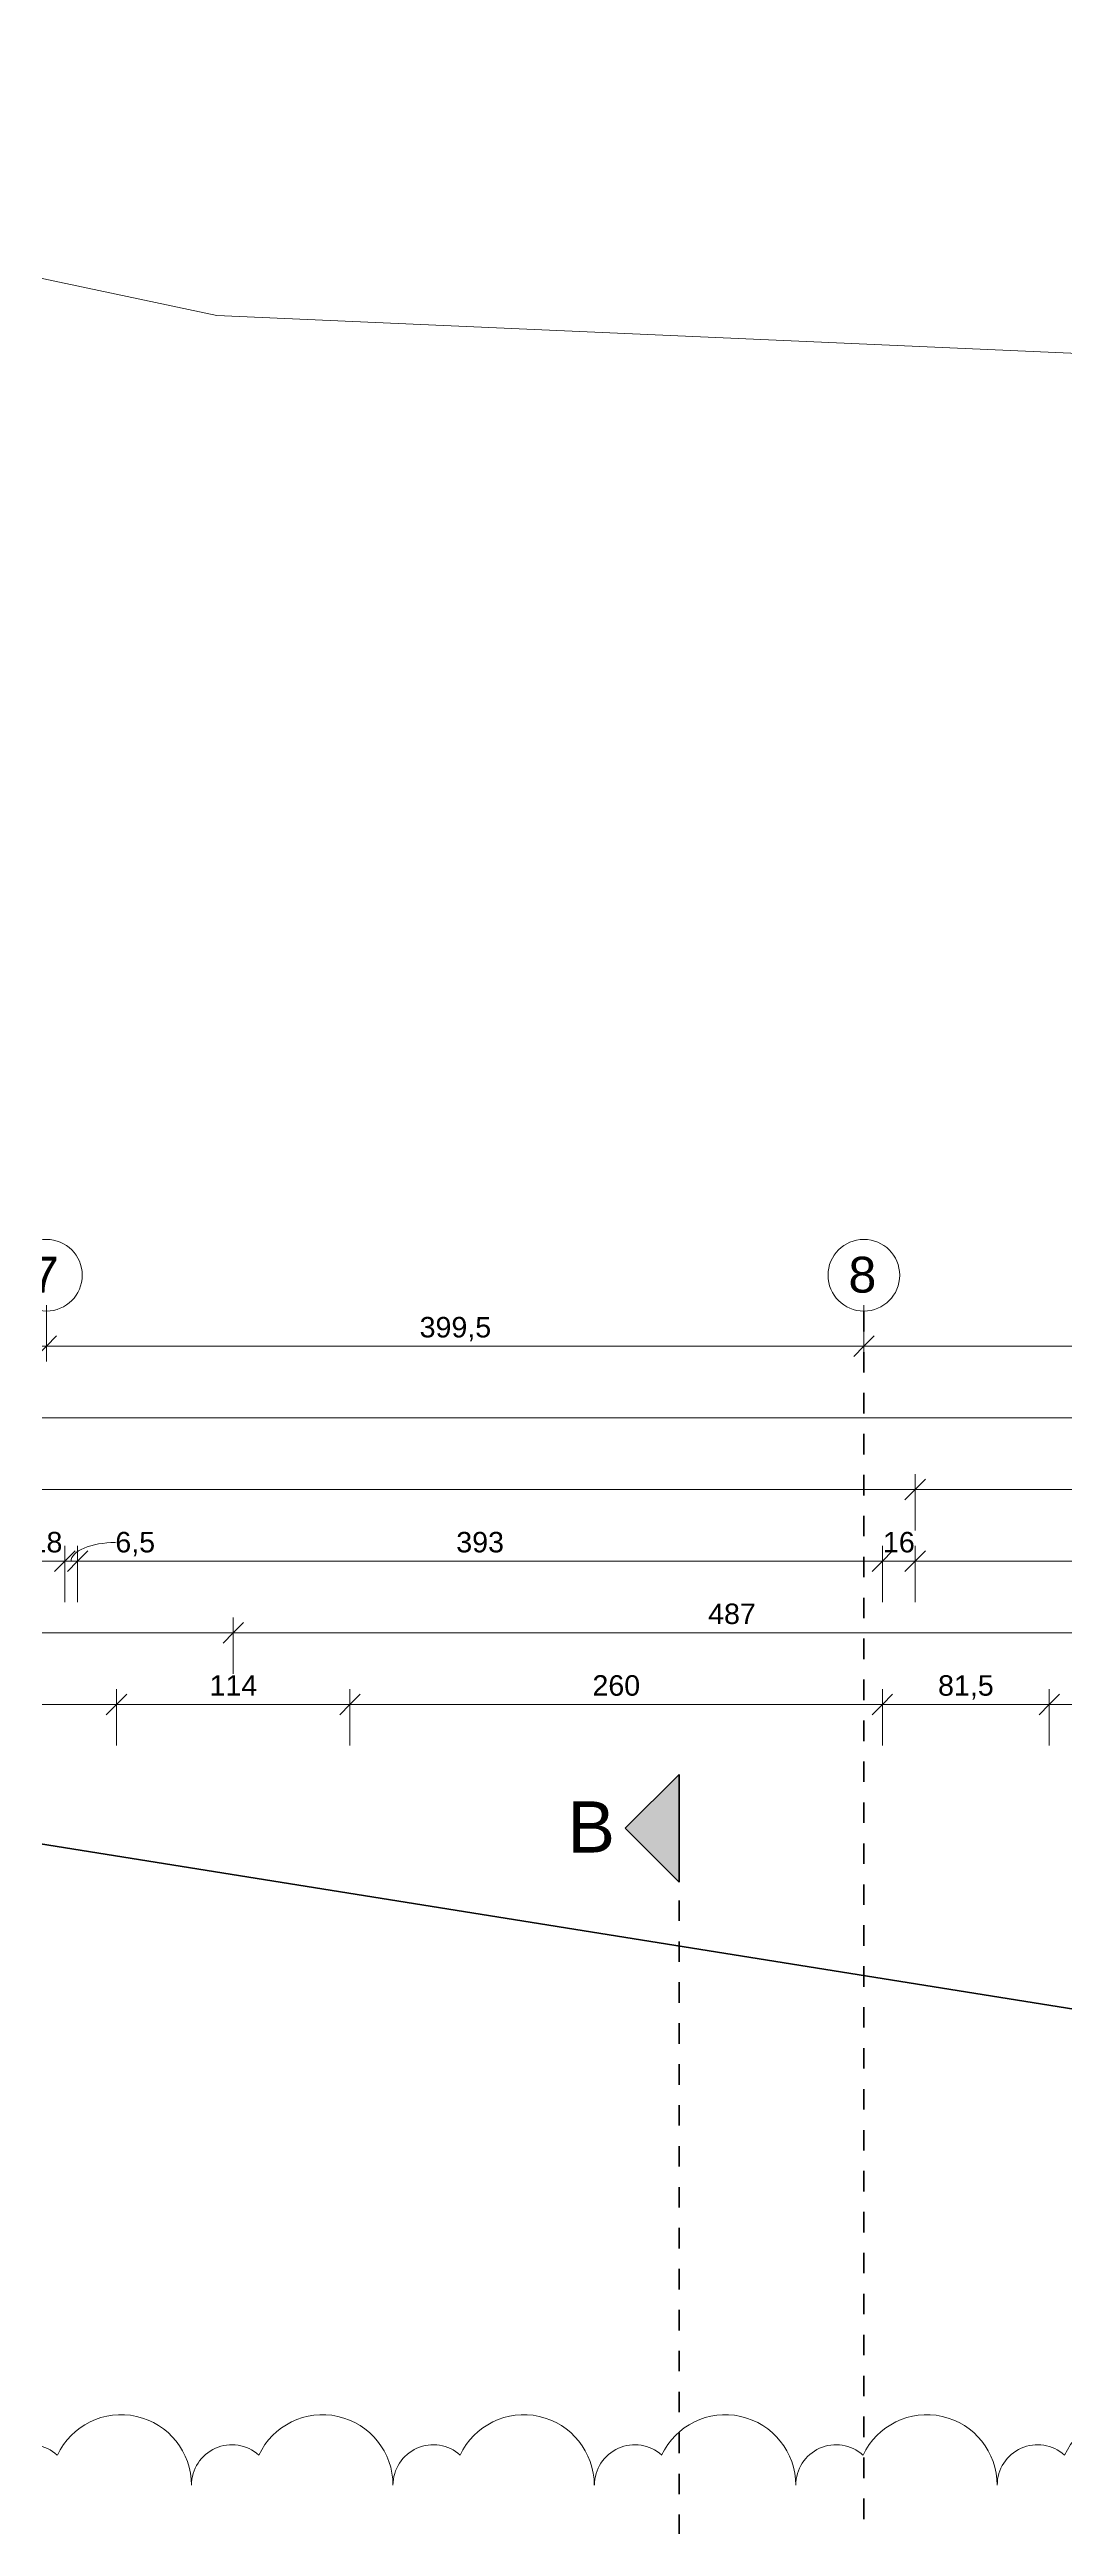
# Model space of a CAD drawing. Header units: metres. Extents: x 3.3 to 48.5, y 58.8 to 100.4.
# Drawn here: x 18.19 to 23.15, y 88.29 to 100.39 of the extents above; entities that cross this region are included whole.
import ezdxf

# ---------------------------------------------------------------- set-up
doc = ezdxf.new("R2010")
doc.units = ezdxf.units.M
doc.linetypes.add('Achse', pattern=[0.009, 0.005, -0.002, 0, -0.002])
doc.linetypes.add('Strich Punkt Mittel', pattern=[0.015875, 0.00635, -0.004763, 0, -0.004763])
for name, color, linetype, lineweight in [('A_2D', 7, 'Continuous', 13), ('A_Bemassung-50_', 4, 'Continuous', 9), ('A_Bemassung_', 4, 'Continuous', 9), ('A_Beschriftung_', 7, 'Continuous', 9), ('A_Grundstuecksgrenze', 5, 'Continuous', 70), ('A_Raster_', 1, 'Continuous', 9), ('G-ANNO-REVC_', 71, 'Continuous', 9), ('G-ANNO-SYMB_', 111, 'Continuous', 9)]:
    doc.layers.add(name, color=color, linetype=linetype, lineweight=lineweight)
doc.styles.add('Arial_1', font='arial.ttf', dxfattribs={"height": 0.175})
doc.styles.add('Arial_5', font='arial.ttf', dxfattribs={"height": 0.1})
doc.styles.add('Arial_8', font='arial.ttf', dxfattribs={"height": 0.25})
doc.dimstyles.new('WGA-Bemaßung', dxfattribs={"dimscale": 0.3048, "dimtxt": 0.102026, "dimasz": 0.328084, "dimexe": 0.246063, "dimexo": 0.0625, "dimgap": 0.04101, "dimtad": 1, "dimdec": 1, "dimlfac": 100, "dimrnd": 0.5, "dimdsep": 46, "dimtxsty": 'Arial_5', "dimblk1": 'OBLIQUE', "dimblk2": 'OBLIQUE', "dimsah": 1, "dimcen": 0.09, "dimdle": 0.246063, "dimazin": 2, "dimtfac": 1, "dimtdec": 4, "dimtix": 1, "dimtmove": 0, "dimatfit": 3, "dimfxl": 0.656168, "dimfxlon": 1, "dimtvp": 1, "dimtolj": 1, "dimtzin": 0, "dimarcsym": 2})
doc.dimstyles.new('WGA-Bemaßung_1', dxfattribs={"dimscale": 0.3048, "dimtxt": 0.102026, "dimasz": 0.328084, "dimexe": 0.246063, "dimexo": 0.0625, "dimgap": 0.04101, "dimtad": 1, "dimdec": 1, "dimlfac": 100, "dimrnd": 0.5, "dimdsep": 46, "dimtxsty": 'Arial_5', "dimblk1": 'OBLIQUE', "dimblk2": 'OBLIQUE', "dimsah": 1, "dimcen": 0.09, "dimdle": 0.246063, "dimazin": 2, "dimtfac": 1, "dimtdec": 4, "dimtix": 1, "dimtmove": 1, "dimatfit": 3, "dimfxl": 0.656168, "dimfxlon": 1, "dimtvp": 1, "dimtolj": 1, "dimtzin": 0, "dimarcsym": 2})

# ---------------------------------------------------------------- blocks, each defined once
blk = doc.blocks.new('Family - ___-3180367-263_PP_03DG_BT1')
at = {"layer": 'A_Grundstuecksgrenze'}
blk.add_line((3.266, 94.009), (26.926, 90.223), dxfattribs=at)
blk = doc.blocks.new('Raster - BS_Achse-112124-263_PP_03DG_BT1')
at = {"layer": 'A_Beschriftung_'}
blk.add_circle((0, 0), 0.0035, dxfattribs=at)
blk = doc.blocks.new('DIMBLOCK21-263_PP_03DG_BT1')
at = {"layer": 'A_Bemassung-50_', "transparency": 16777216}
for p, q in [((15.423, 94.058), (15.423, 94.258)), ((18.175, 94.058), (18.175, 94.258)), ((15.423, 94.058), (18.175, 94.058)), ((15.423, 94.058), (15.423, 93.983)), ((18.175, 94.058), (18.175, 93.983))]:
    blk.add_line(p, q, dxfattribs=at)
at = {"layer": 'A_Bemassung-50_', "lineweight": 35, "transparency": 16777216}
for p, q in [((15.423, 94.058), (15.373, 94.008)), ((15.423, 94.058), (15.473, 94.108)), ((18.175, 94.058), (18.125, 94.008)), ((18.175, 94.058), (18.225, 94.108))]:
    blk.add_line(p, q, dxfattribs=at)
at = {"layer": 'A_Bemassung-50_', "color": 0, "transparency": 16777216, "insert": (16.625, 94.201), "char_height": 0.1, "width": 0.41627, "attachment_point": 1, "line_spacing_factor": 0.941778, "style": 'Arial_5'}
blk.add_mtext('275,5', dxfattribs=at)
blk = doc.blocks.new('_Oblique')
at = {"color": 0, "linetype": 'ByBlock', "lineweight": -2}
blk.add_line((-0.5, -0.5), (0.5, 0.5), dxfattribs=at)
blk = doc.blocks.new('DIMBLOCK22-263_PP_03DG_BT1')
at = {"layer": 'A_Bemassung-50_', "transparency": 16777216}
for p, q in [((18.175, 94.058), (18.175, 94.258)), ((22.168, 94.058), (22.168, 94.258)), ((18.175, 94.058), (22.168, 94.058)), ((18.175, 94.058), (18.175, 93.983)), ((22.168, 94.058), (22.168, 93.983))]:
    blk.add_line(p, q, dxfattribs=at)
at = {"layer": 'A_Bemassung-50_', "lineweight": 35, "transparency": 16777216}
for p, q in [((18.175, 94.058), (18.125, 94.008)), ((18.175, 94.058), (18.225, 94.108)), ((22.168, 94.058), (22.118, 94.008)), ((22.168, 94.058), (22.218, 94.108))]:
    blk.add_line(p, q, dxfattribs=at)
at = {"layer": 'A_Bemassung-50_', "color": 0, "transparency": 16777216, "insert": (19.998, 94.201), "char_height": 0.1, "width": 0.41627, "attachment_point": 1, "line_spacing_factor": 0.941778, "style": 'Arial_5'}
blk.add_mtext('399,5', dxfattribs=at)
blk = doc.blocks.new('DIMBLOCK23-263_PP_03DG_BT1')
at = {"layer": 'A_Bemassung-50_', "transparency": 16777216}
for p, q in [((22.168, 94.058), (22.168, 94.258)), ((28.913, 94.058), (28.913, 94.258)), ((22.168, 94.058), (28.913, 94.058)), ((22.168, 94.058), (22.168, 93.983)), ((28.913, 94.058), (28.913, 93.983))]:
    blk.add_line(p, q, dxfattribs=at)
at = {"layer": 'A_Bemassung-50_', "lineweight": 35, "transparency": 16777216}
for p, q in [((22.168, 94.058), (22.118, 94.008)), ((22.168, 94.058), (22.218, 94.108)), ((28.913, 94.058), (28.863, 94.008)), ((28.913, 94.058), (28.963, 94.108))]:
    blk.add_line(p, q, dxfattribs=at)
at = {"layer": 'A_Bemassung-50_', "color": 0, "transparency": 16777216, "insert": (25.367, 94.201), "char_height": 0.1, "width": 0.41627, "attachment_point": 1, "line_spacing_factor": 0.941778, "style": 'Arial_5'}
blk.add_mtext('674,5', dxfattribs=at)
blk = doc.blocks.new('DIMBLOCK27-263_PP_03DG_BT1')
at = {"layer": 'A_Bemassung-50_', "transparency": 16777216}
for p, q in [((7.643, 93.708), (7.643, 93.783)), ((42.683, 93.708), (42.683, 93.783)), ((7.568, 93.708), (42.758, 93.708)), ((7.643, 93.708), (7.643, 93.508)), ((42.683, 93.708), (42.683, 93.508))]:
    blk.add_line(p, q, dxfattribs=at)
at = {"layer": 'A_Bemassung-50_', "lineweight": 35, "transparency": 16777216}
for p, q in [((7.643, 93.708), (7.593, 93.658)), ((7.643, 93.708), (7.693, 93.758)), ((42.683, 93.708), (42.633, 93.658)), ((42.683, 93.708), (42.733, 93.758))]:
    blk.add_line(p, q, dxfattribs=at)
at = {"layer": 'A_Bemassung-50_', "color": 0, "transparency": 16777216, "insert": (25.009, 93.851), "char_height": 0.1, "width": 0.36918, "attachment_point": 1, "line_spacing_factor": 0.941778, "style": 'Arial_5'}
blk.add_mtext('3504', dxfattribs=at)
blk = doc.blocks.new('DIMBLOCK29-263_PP_03DG_BT1')
at = {"layer": 'A_Bemassung-50_', "transparency": 16777216}
for p, q in [((10.883, 93.358), (10.883, 93.433)), ((22.418, 93.358), (22.418, 93.433)), ((10.883, 93.358), (22.418, 93.358)), ((10.883, 93.358), (10.883, 93.158)), ((22.418, 93.358), (22.418, 93.158))]:
    blk.add_line(p, q, dxfattribs=at)
at = {"layer": 'A_Bemassung-50_', "lineweight": 35, "transparency": 16777216}
for p, q in [((10.883, 93.358), (10.933, 93.408)), ((22.418, 93.358), (22.468, 93.408)), ((10.883, 93.358), (10.833, 93.308)), ((22.418, 93.358), (22.368, 93.308))]:
    blk.add_line(p, q, dxfattribs=at)
at = {"layer": 'A_Bemassung-50_', "color": 0, "transparency": 16777216, "insert": (16.438, 93.501), "char_height": 0.1, "width": 0.50856, "attachment_point": 1, "line_spacing_factor": 0.941778, "style": 'Arial_5'}
blk.add_mtext('1153,5', dxfattribs=at)
blk = doc.blocks.new('DIMBLOCK30-263_PP_03DG_BT1')
at = {"layer": 'A_Bemassung-50_', "transparency": 16777216}
for p, q in [((22.418, 93.358), (22.418, 93.433)), ((27.908, 93.358), (27.908, 93.433)), ((22.418, 93.358), (27.908, 93.358)), ((22.418, 93.358), (22.418, 93.158)), ((27.908, 93.358), (27.908, 93.158))]:
    blk.add_line(p, q, dxfattribs=at)
at = {"layer": 'A_Bemassung-50_', "lineweight": 35, "transparency": 16777216}
for p, q in [((22.418, 93.358), (22.468, 93.408)), ((27.908, 93.358), (27.958, 93.408)), ((22.418, 93.358), (22.368, 93.308)), ((27.908, 93.358), (27.858, 93.308))]:
    blk.add_line(p, q, dxfattribs=at)
at = {"layer": 'A_Bemassung-50_', "color": 0, "transparency": 16777216, "insert": (25.047, 93.501), "char_height": 0.1, "width": 0.27688, "attachment_point": 1, "line_spacing_factor": 0.941778, "style": 'Arial_5'}
blk.add_mtext('549', dxfattribs=at)
blk = doc.blocks.new('DIMBLOCK48-263_PP_03DG_BT1')
at = {"layer": 'A_Bemassung-50_', "transparency": 16777216}
for p, q in [((16.685, 92.658), (16.685, 92.733)), ((19.088, 92.658), (19.088, 92.733)), ((16.685, 92.658), (19.088, 92.658)), ((16.685, 92.658), (16.685, 92.458)), ((19.088, 92.658), (19.088, 92.458))]:
    blk.add_line(p, q, dxfattribs=at)
at = {"layer": 'A_Bemassung-50_', "lineweight": 35, "transparency": 16777216}
for p, q in [((16.685, 92.658), (16.735, 92.708)), ((19.088, 92.658), (19.138, 92.708)), ((16.685, 92.658), (16.635, 92.608)), ((19.088, 92.658), (19.038, 92.608))]:
    blk.add_line(p, q, dxfattribs=at)
at = {"layer": 'A_Bemassung-50_', "color": 0, "transparency": 16777216, "insert": (17.713, 92.801), "char_height": 0.1, "width": 0.41627, "attachment_point": 1, "line_spacing_factor": 0.941778, "style": 'Arial_5'}
blk.add_mtext('240,5', dxfattribs=at)
blk = doc.blocks.new('DIMBLOCK49-263_PP_03DG_BT1')
at = {"layer": 'A_Bemassung-50_', "transparency": 16777216}
for p, q in [((19.088, 92.658), (19.088, 92.733)), ((23.958, 92.658), (23.958, 92.733)), ((19.088, 92.658), (23.958, 92.658)), ((19.088, 92.658), (19.088, 92.458)), ((23.958, 92.658), (23.958, 92.458))]:
    blk.add_line(p, q, dxfattribs=at)
at = {"layer": 'A_Bemassung-50_', "lineweight": 35, "transparency": 16777216}
for p, q in [((19.088, 92.658), (19.138, 92.708)), ((23.958, 92.658), (24.008, 92.708)), ((19.088, 92.658), (19.038, 92.608)), ((23.958, 92.658), (23.908, 92.608))]:
    blk.add_line(p, q, dxfattribs=at)
at = {"layer": 'A_Bemassung-50_', "color": 0, "transparency": 16777216, "insert": (21.407, 92.801), "char_height": 0.1, "width": 0.27688, "attachment_point": 1, "line_spacing_factor": 0.941778, "style": 'Arial_5'}
blk.add_mtext('487', dxfattribs=at)
blk = doc.blocks.new('DIMBLOCK88-263_PP_03DG_BT1')
at = {"layer": 'A_Bemassung-50_', "transparency": 16777216}
for p, q in [((18.085, 93.008), (18.085, 93.083)), ((18.265, 93.008), (18.265, 93.083)), ((18.085, 93.008), (18.265, 93.008)), ((18.085, 93.008), (18.085, 92.808)), ((18.265, 93.008), (18.265, 92.808))]:
    blk.add_line(p, q, dxfattribs=at)
at = {"layer": 'A_Bemassung-50_', "lineweight": 35, "transparency": 16777216}
for p, q in [((18.085, 93.008), (18.135, 93.058)), ((18.265, 93.008), (18.315, 93.058)), ((18.085, 93.008), (18.035, 92.958)), ((18.265, 93.008), (18.215, 92.958))]:
    blk.add_line(p, q, dxfattribs=at)
at = {"layer": 'A_Bemassung-50_', "color": 0, "transparency": 16777216, "insert": (18.098, 93.151), "char_height": 0.1, "width": 0.18459, "attachment_point": 1, "line_spacing_factor": 0.941778, "style": 'Arial_5'}
blk.add_mtext('18', dxfattribs=at)
blk = doc.blocks.new('DIMBLOCK89-263_PP_03DG_BT1')
at = {"layer": 'A_Bemassung-50_', "transparency": 16777216}
for p, q in [((18.265, 93.008), (18.265, 93.083)), ((18.328, 93.008), (18.328, 93.083)), ((18.265, 93.008), (18.328, 93.008)), ((18.265, 93.008), (18.265, 92.808)), ((18.328, 93.008), (18.328, 92.808))]:
    blk.add_line(p, q, dxfattribs=at)
at = {"layer": 'A_Bemassung-50_', "lineweight": 35, "transparency": 16777216}
for p, q in [((18.265, 93.008), (18.315, 93.058)), ((18.328, 93.008), (18.378, 93.058)), ((18.265, 93.008), (18.215, 92.958)), ((18.328, 93.008), (18.278, 92.958))]:
    blk.add_line(p, q, dxfattribs=at)
at = {"layer": 'A_Bemassung-50_', "transparency": 16777216}
blk.add_ellipse((18.512, 93.008), major_axis=(0.216, 0), ratio=0.421569, start_param=1.570796, end_param=3.141593, dxfattribs=at)
at = {"layer": 'A_Bemassung-50_', "color": 0, "transparency": 16777216, "insert": (18.512, 93.151), "char_height": 0.1, "width": 0.23168, "attachment_point": 1, "line_spacing_factor": 0.941778, "style": 'Arial_5'}
blk.add_mtext('6,5', dxfattribs=at)
blk = doc.blocks.new('DIMBLOCK90-263_PP_03DG_BT1')
at = {"layer": 'A_Bemassung-50_', "transparency": 16777216}
for p, q in [((18.328, 93.008), (18.328, 93.083)), ((22.258, 93.008), (22.258, 93.083)), ((18.328, 93.008), (22.258, 93.008)), ((18.328, 93.008), (18.328, 92.808)), ((22.258, 93.008), (22.258, 92.808))]:
    blk.add_line(p, q, dxfattribs=at)
at = {"layer": 'A_Bemassung-50_', "lineweight": 35, "transparency": 16777216}
for p, q in [((18.328, 93.008), (18.378, 93.058)), ((22.258, 93.008), (22.308, 93.058)), ((18.328, 93.008), (18.278, 92.958)), ((22.258, 93.008), (22.208, 92.958))]:
    blk.add_line(p, q, dxfattribs=at)
at = {"layer": 'A_Bemassung-50_', "color": 0, "transparency": 16777216, "insert": (20.177, 93.151), "char_height": 0.1, "width": 0.27688, "attachment_point": 1, "line_spacing_factor": 0.941778, "style": 'Arial_5'}
blk.add_mtext('393', dxfattribs=at)
blk = doc.blocks.new('DIMBLOCK91-263_PP_03DG_BT1')
at = {"layer": 'A_Bemassung-50_', "transparency": 16777216}
for p, q in [((22.258, 93.008), (22.258, 93.083)), ((22.418, 93.008), (22.418, 93.083)), ((22.258, 93.008), (22.418, 93.008)), ((22.258, 93.008), (22.258, 92.808)), ((22.418, 93.008), (22.418, 92.808))]:
    blk.add_line(p, q, dxfattribs=at)
at = {"layer": 'A_Bemassung-50_', "lineweight": 35, "transparency": 16777216}
for p, q in [((22.258, 93.008), (22.308, 93.058)), ((22.418, 93.008), (22.468, 93.058)), ((22.258, 93.008), (22.208, 92.958)), ((22.418, 93.008), (22.368, 92.958))]:
    blk.add_line(p, q, dxfattribs=at)
at = {"layer": 'A_Bemassung-50_', "color": 0, "transparency": 16777216, "insert": (22.261, 93.151), "char_height": 0.1, "width": 0.18459, "attachment_point": 1, "line_spacing_factor": 0.941778, "style": 'Arial_5'}
blk.add_mtext('16', dxfattribs=at)
blk = doc.blocks.new('DIMBLOCK92-263_PP_03DG_BT1')
at = {"layer": 'A_Bemassung-50_', "transparency": 16777216}
for p, q in [((22.418, 93.008), (22.418, 93.083)), ((27.908, 93.008), (27.908, 93.083)), ((22.418, 93.008), (27.908, 93.008)), ((22.418, 93.008), (22.418, 92.808)), ((27.908, 93.008), (27.908, 92.808))]:
    blk.add_line(p, q, dxfattribs=at)
at = {"layer": 'A_Bemassung-50_', "lineweight": 35, "transparency": 16777216}
for p, q in [((22.418, 93.008), (22.468, 93.058)), ((27.908, 93.008), (27.958, 93.058)), ((22.418, 93.008), (22.368, 92.958)), ((27.908, 93.008), (27.858, 92.958))]:
    blk.add_line(p, q, dxfattribs=at)
at = {"layer": 'A_Bemassung-50_', "color": 0, "transparency": 16777216, "insert": (25.047, 93.151), "char_height": 0.1, "width": 0.27688, "attachment_point": 1, "line_spacing_factor": 0.941778, "style": 'Arial_5'}
blk.add_mtext('549', dxfattribs=at)
blk = doc.blocks.new('Schnitt - 100_Gebaeudeschnitt-1261489-263_PP_03DG_BT1')
at = {"layer": 'G-ANNO-SYMB_'}
blk.add_hatch(color=256, dxfattribs=at).paths.add_polyline_path([(-0.00829, 0), (-0.00305, 0.00525), (0.0022, 0)])
at = {"layer": 'G-ANNO-SYMB_', "lineweight": 70}
for p, q in [((-0.00305, 0.00525), (-0.00829, 0)), ((0.0022, 0), (-0.00305, 0.00525)), ((-0.00829, 0), (0.0022, 0))]:
    blk.add_line(p, q, dxfattribs=at)
blk = doc.blocks.new('DIMBLOCK273-263_PP_03DG_BT1')
at = {"layer": 'A_Bemassung-50_', "transparency": 16777216}
for p, q in [((17.255, 92.308), (17.255, 92.383)), ((18.518, 92.308), (18.518, 92.383)), ((17.255, 92.308), (18.518, 92.308)), ((17.255, 92.308), (17.255, 92.108)), ((18.518, 92.308), (18.518, 92.108))]:
    blk.add_line(p, q, dxfattribs=at)
at = {"layer": 'A_Bemassung-50_', "lineweight": 35, "transparency": 16777216}
for p, q in [((17.255, 92.308), (17.305, 92.358)), ((18.518, 92.308), (18.568, 92.358)), ((17.255, 92.308), (17.205, 92.258)), ((18.518, 92.308), (18.468, 92.258))]:
    blk.add_line(p, q, dxfattribs=at)
at = {"layer": 'A_Bemassung-50_', "color": 0, "transparency": 16777216, "insert": (17.713, 92.451), "char_height": 0.1, "width": 0.41627, "attachment_point": 1, "line_spacing_factor": 0.941778, "style": 'Arial_5'}
blk.add_mtext('126,5', dxfattribs=at)
blk = doc.blocks.new('DIMBLOCK274-263_PP_03DG_BT1')
at = {"layer": 'A_Bemassung-50_', "transparency": 16777216}
for p, q in [((18.518, 92.308), (18.518, 92.383)), ((19.658, 92.308), (19.658, 92.383)), ((18.518, 92.308), (19.658, 92.308)), ((18.518, 92.308), (18.518, 92.108)), ((19.658, 92.308), (19.658, 92.108))]:
    blk.add_line(p, q, dxfattribs=at)
at = {"layer": 'A_Bemassung-50_', "lineweight": 35, "transparency": 16777216}
for p, q in [((18.518, 92.308), (18.568, 92.358)), ((19.658, 92.308), (19.708, 92.358)), ((18.518, 92.308), (18.468, 92.258)), ((19.658, 92.308), (19.608, 92.258))]:
    blk.add_line(p, q, dxfattribs=at)
at = {"layer": 'A_Bemassung-50_', "color": 0, "transparency": 16777216, "insert": (18.972, 92.451), "char_height": 0.1, "width": 0.27688, "attachment_point": 1, "line_spacing_factor": 0.941778, "style": 'Arial_5'}
blk.add_mtext('114', dxfattribs=at)
blk = doc.blocks.new('DIMBLOCK275-263_PP_03DG_BT1')
at = {"layer": 'A_Bemassung-50_', "transparency": 16777216}
for p, q in [((19.658, 92.308), (19.658, 92.383)), ((22.258, 92.308), (22.258, 92.383)), ((19.658, 92.308), (22.258, 92.308)), ((19.658, 92.308), (19.658, 92.108)), ((22.258, 92.308), (22.258, 92.108))]:
    blk.add_line(p, q, dxfattribs=at)
at = {"layer": 'A_Bemassung-50_', "lineweight": 35, "transparency": 16777216}
for p, q in [((19.658, 92.308), (19.708, 92.358)), ((22.258, 92.308), (22.308, 92.358)), ((19.658, 92.308), (19.608, 92.258)), ((22.258, 92.308), (22.208, 92.258))]:
    blk.add_line(p, q, dxfattribs=at)
at = {"layer": 'A_Bemassung-50_', "color": 0, "transparency": 16777216, "insert": (20.842, 92.451), "char_height": 0.1, "width": 0.27688, "attachment_point": 1, "line_spacing_factor": 0.941778, "style": 'Arial_5'}
blk.add_mtext('260', dxfattribs=at)
blk = doc.blocks.new('DIMBLOCK276-263_PP_03DG_BT1')
at = {"layer": 'A_Bemassung-50_', "transparency": 16777216}
for p, q in [((22.258, 92.308), (22.258, 92.383)), ((23.073, 92.308), (23.073, 92.383)), ((22.258, 92.308), (23.073, 92.308)), ((22.258, 92.308), (22.258, 92.108)), ((23.073, 92.308), (23.073, 92.108))]:
    blk.add_line(p, q, dxfattribs=at)
at = {"layer": 'A_Bemassung-50_', "lineweight": 35, "transparency": 16777216}
for p, q in [((22.258, 92.308), (22.308, 92.358)), ((23.073, 92.308), (23.123, 92.358)), ((22.258, 92.308), (22.208, 92.258)), ((23.073, 92.308), (23.023, 92.258))]:
    blk.add_line(p, q, dxfattribs=at)
at = {"layer": 'A_Bemassung-50_', "color": 0, "transparency": 16777216, "insert": (22.53, 92.451), "char_height": 0.1, "width": 0.32397, "attachment_point": 1, "line_spacing_factor": 0.941778, "style": 'Arial_5'}
blk.add_mtext('81,5', dxfattribs=at)
blk = doc.blocks.new('DIMBLOCK277-263_PP_03DG_BT1')
at = {"layer": 'A_Bemassung-50_', "transparency": 16777216}
for p, q in [((23.073, 92.308), (23.073, 92.383)), ((24.843, 92.308), (24.843, 92.383)), ((23.073, 92.308), (24.843, 92.308)), ((23.073, 92.308), (23.073, 92.108)), ((24.843, 92.308), (24.843, 92.108))]:
    blk.add_line(p, q, dxfattribs=at)
at = {"layer": 'A_Bemassung-50_', "lineweight": 35, "transparency": 16777216}
for p, q in [((23.073, 92.308), (23.123, 92.358)), ((24.843, 92.308), (24.893, 92.358)), ((23.073, 92.308), (23.023, 92.258)), ((24.843, 92.308), (24.793, 92.258))]:
    blk.add_line(p, q, dxfattribs=at)
at = {"layer": 'A_Bemassung-50_', "color": 0, "transparency": 16777216, "insert": (23.842, 92.451), "char_height": 0.1, "width": 0.27688, "attachment_point": 1, "line_spacing_factor": 0.941778, "style": 'Arial_5'}
blk.add_mtext('177', dxfattribs=at)
blk = doc.blocks.new('Family - ___-11922589-263_PP_03DG_BT1')
at = {"layer": 'G-ANNO-REVC_'}
for centre, radius, start, end in [((18.54, 88.495), 0.344, 0, 154.7912), ((19.524, 88.495), 0.344, 0, 154.7912), ((20.507, 88.495), 0.344, 0, 154.7912), ((21.491, 88.495), 0.344, 0, 154.7912), ((22.475, 88.495), 0.344, 0, 154.7912), ((23.459, 88.495), 0.344, 0, 154.7912), ((18.097, 88.495), 0.197, 48.1897, 180), ((19.081, 88.495), 0.197, 48.1897, 180), ((20.065, 88.495), 0.197, 48.1897, 180), ((21.049, 88.495), 0.197, 48.1897, 180), ((22.032, 88.495), 0.197, 48.1897, 180), ((23.016, 88.495), 0.197, 48.1897, 180)]:
    blk.add_arc(centre, radius, start, end, dxfattribs=at)

msp = doc.modelspace()

# ---------------------------------------------------------------- linework, layer by layer
at = {"layer": 'A_2D', "lineweight": 18}
for p, q in [((19.0083, 99.0917), (12.8926, 100.3916)), ((48.5147, 97.7921), (19.0083, 99.0917))]:
    msp.add_line(p, q, dxfattribs=at)
at = {"layer": 'A_Raster_', "linetype": 'Strich Punkt Mittel', "lineweight": 35}
msp.add_line((22.1677, 94.2296), (22.1677, 59.9489), dxfattribs=at)
at = {"layer": 'G-ANNO-SYMB_', "linetype": 'Achse', "lineweight": 70}
msp.add_line((21.2652, 91.551), (21.2652, 68.0037), dxfattribs=at)

# ---------------------------------------------------------------- block references
at = {"layer": 'A_Beschriftung_', "xscale": 49.99999999999998, "yscale": 49.99999999999998, "zscale": 49.99999999999998, "rotation": 180}
for p in [(18.1752, 94.4046), (22.1677, 94.4046)]:
    msp.add_blockref('Raster - BS_Achse-112124-263_PP_03DG_BT1', p, dxfattribs=at)
at = {"layer": 'A_Grundstuecksgrenze'}
msp.add_blockref('Family - ___-3180367-263_PP_03DG_BT1', (0, 0), dxfattribs=at)
at = {"layer": 'G-ANNO-REVC_'}
msp.add_blockref('Family - ___-11922589-263_PP_03DG_BT1', (0, 0), dxfattribs=at)
at = {"layer": 'G-ANNO-SYMB_', "extrusion": (0, 0, -1), "xscale": 49.99999999999998, "yscale": 49.99999999999998, "zscale": 49.99999999999998, "rotation": 270.0000000000005}
msp.add_blockref('Schnitt - 100_Gebaeudeschnitt-1261489-263_PP_03DG_BT1', (-21.2652, 91.551), dxfattribs=at)

# ---------------------------------------------------------------- texts
at = {"layer": 'A_Beschriftung_', "char_height": 0.175, "width": 0.168354, "attachment_point": 1, "style": 'Arial_1'}
for s, insert in [('7', (18.0999, 94.4949)), ('8', (22.0924, 94.4949))]:
    msp.add_mtext(s, dxfattribs=dict(at, insert=insert))
at = {"layer": 'G-ANNO-SYMB_', "insert": (20.7193, 91.835), "char_height": 0.25, "width": 0.284599, "attachment_point": 1, "style": 'Arial_8'}
msp.add_mtext('B', dxfattribs=at)

# ---------------------------------------------------------------- dimensions: what is measured, and where the dimension line sits
at = {"layer": 'A_Bemassung_'}
for base, p1, p2, override, picture, middle in [((18.1751682485, 94.0583431172), (15.4226682485, 94.2583431172), (18.1751682485, 94.2583431172), {"dimpost": '<>', "dimfxl": 2.7525}, 'DIMBLOCK21-263_PP_03DG_BT1', (16.7989182485, 94.1219004163)), ((22.1676682485, 94.0583431172), (18.1751682485, 94.2583431172), (22.1676682485, 94.2583431172), {"dimpost": '<>', "dimfxl": 3.9925}, 'DIMBLOCK22-263_PP_03DG_BT1', (20.1714182485, 94.1219345227)), ((28.9127, 94.0583), (22.1677, 94.2583), (28.9127, 94.2583), {"dimpost": '<>', "dimfxl": 6.745}, 'DIMBLOCK23-263_PP_03DG_BT1', (25.5402, 94.1219)), ((42.6827, 93.7083), (7.6427, 93.5083), (42.6827, 93.5083), {"dimpost": '<>', "dimfxl": 35.04}, 'DIMBLOCK27-263_PP_03DG_BT1', (25.1627, 93.7719)), ((22.4177, 93.3583), (10.8827, 93.1583), (22.4177, 93.1583), {"dimpost": '<>', "dimfxl": 11.535}, 'DIMBLOCK29-263_PP_03DG_BT1', (16.6502, 93.4219)), ((27.9077, 93.3583), (22.4177, 93.1583), (27.9077, 93.1583), {"dimpost": '<>', "dimfxl": 5.49}, 'DIMBLOCK30-263_PP_03DG_BT1', (25.1627, 93.4219)), ((18.2652, 93.0083), (18.0852, 92.8083), (18.2652, 92.8083), {"dimpost": '<>', "dimfxl": 0.18}, 'DIMBLOCK88-263_PP_03DG_BT1', (18.1752, 93.0719)), ((22.2577, 93.0083), (18.3277, 92.8083), (22.2577, 92.8083), {"dimpost": '<>', "dimfxl": 3.93}, 'DIMBLOCK90-263_PP_03DG_BT1', (20.2927, 93.0719)), ((22.4177, 93.0083), (22.2577, 92.8083), (22.4177, 92.8083), {"dimpost": '<>', "dimfxl": 0.16}, 'DIMBLOCK91-263_PP_03DG_BT1', (22.3377, 93.0719)), ((27.9077, 93.0083), (22.4177, 92.8083), (27.9077, 92.8083), {"dimpost": '<>', "dimfxl": 5.49}, 'DIMBLOCK92-263_PP_03DG_BT1', (25.1627, 93.0719)), ((19.0876682485, 92.6583431172), (16.6851682485, 92.4583431172), (19.0876682485, 92.4583431172), {"dimpost": '<>', "dimfxl": 2.4025}, 'DIMBLOCK48-263_PP_03DG_BT1', (17.8864182485, 92.7219004163)), ((23.9577, 92.6583), (19.0877, 92.4583), (23.9577, 92.4583), {"dimpost": '<>', "dimfxl": 4.87}, 'DIMBLOCK49-263_PP_03DG_BT1', (21.5227, 92.7219)), ((18.5176682485, 92.3083431172), (17.2551682485, 92.1083431172), (18.5176682485, 92.1083431172), {"dimpost": '<>', "dimfxl": 1.2625}, 'DIMBLOCK273-263_PP_03DG_BT1', (17.8864182485, 92.3719004163)), ((19.6577, 92.3083), (18.5177, 92.1083), (19.6577, 92.1083), {"dimpost": '<>', "dimfxl": 1.14}, 'DIMBLOCK274-263_PP_03DG_BT1', (19.0877, 92.371)), ((22.2577, 92.3083), (19.6577, 92.1083), (22.2577, 92.1083), {"dimpost": '<>', "dimfxl": 2.6}, 'DIMBLOCK275-263_PP_03DG_BT1', (20.9577, 92.3719)), ((23.0727, 92.3083), (22.2577, 92.1083), (23.0727, 92.1083), {"dimpost": '<>', "dimfxl": 0.815}, 'DIMBLOCK276-263_PP_03DG_BT1', (22.6652, 92.3719)), ((24.8427, 92.3083), (23.0727, 92.1083), (24.8427, 92.1083), {"dimpost": '<>', "dimfxl": 1.77}, 'DIMBLOCK277-263_PP_03DG_BT1', (23.9577, 92.371))]:
    dim = msp.add_linear_dim(base=base, p1=p1, p2=p2, dimstyle='WGA-Bemaßung', override=override, dxfattribs=at)
    dim.commit()
    dim.dimension.update_dxf_attribs({"geometry": picture, "text_midpoint": middle})
dim = msp.add_linear_dim(base=(18.3276682485, 93.0083431172), p1=(18.2651682485, 92.8083431172), p2=(18.3276682485, 92.8083431172), dimstyle='WGA-Bemaßung_1', override={"dimpost": '<>', "dimfxl": 0.0625}, dxfattribs=at)
dim.commit()
dim.dimension.update_dxf_attribs({"geometry": 'DIMBLOCK89-263_PP_03DG_BT1', "text_midpoint": (18.6280734841, 93.0839994176), "dimtype": 160})

doc.saveas('drawing.dxf')
